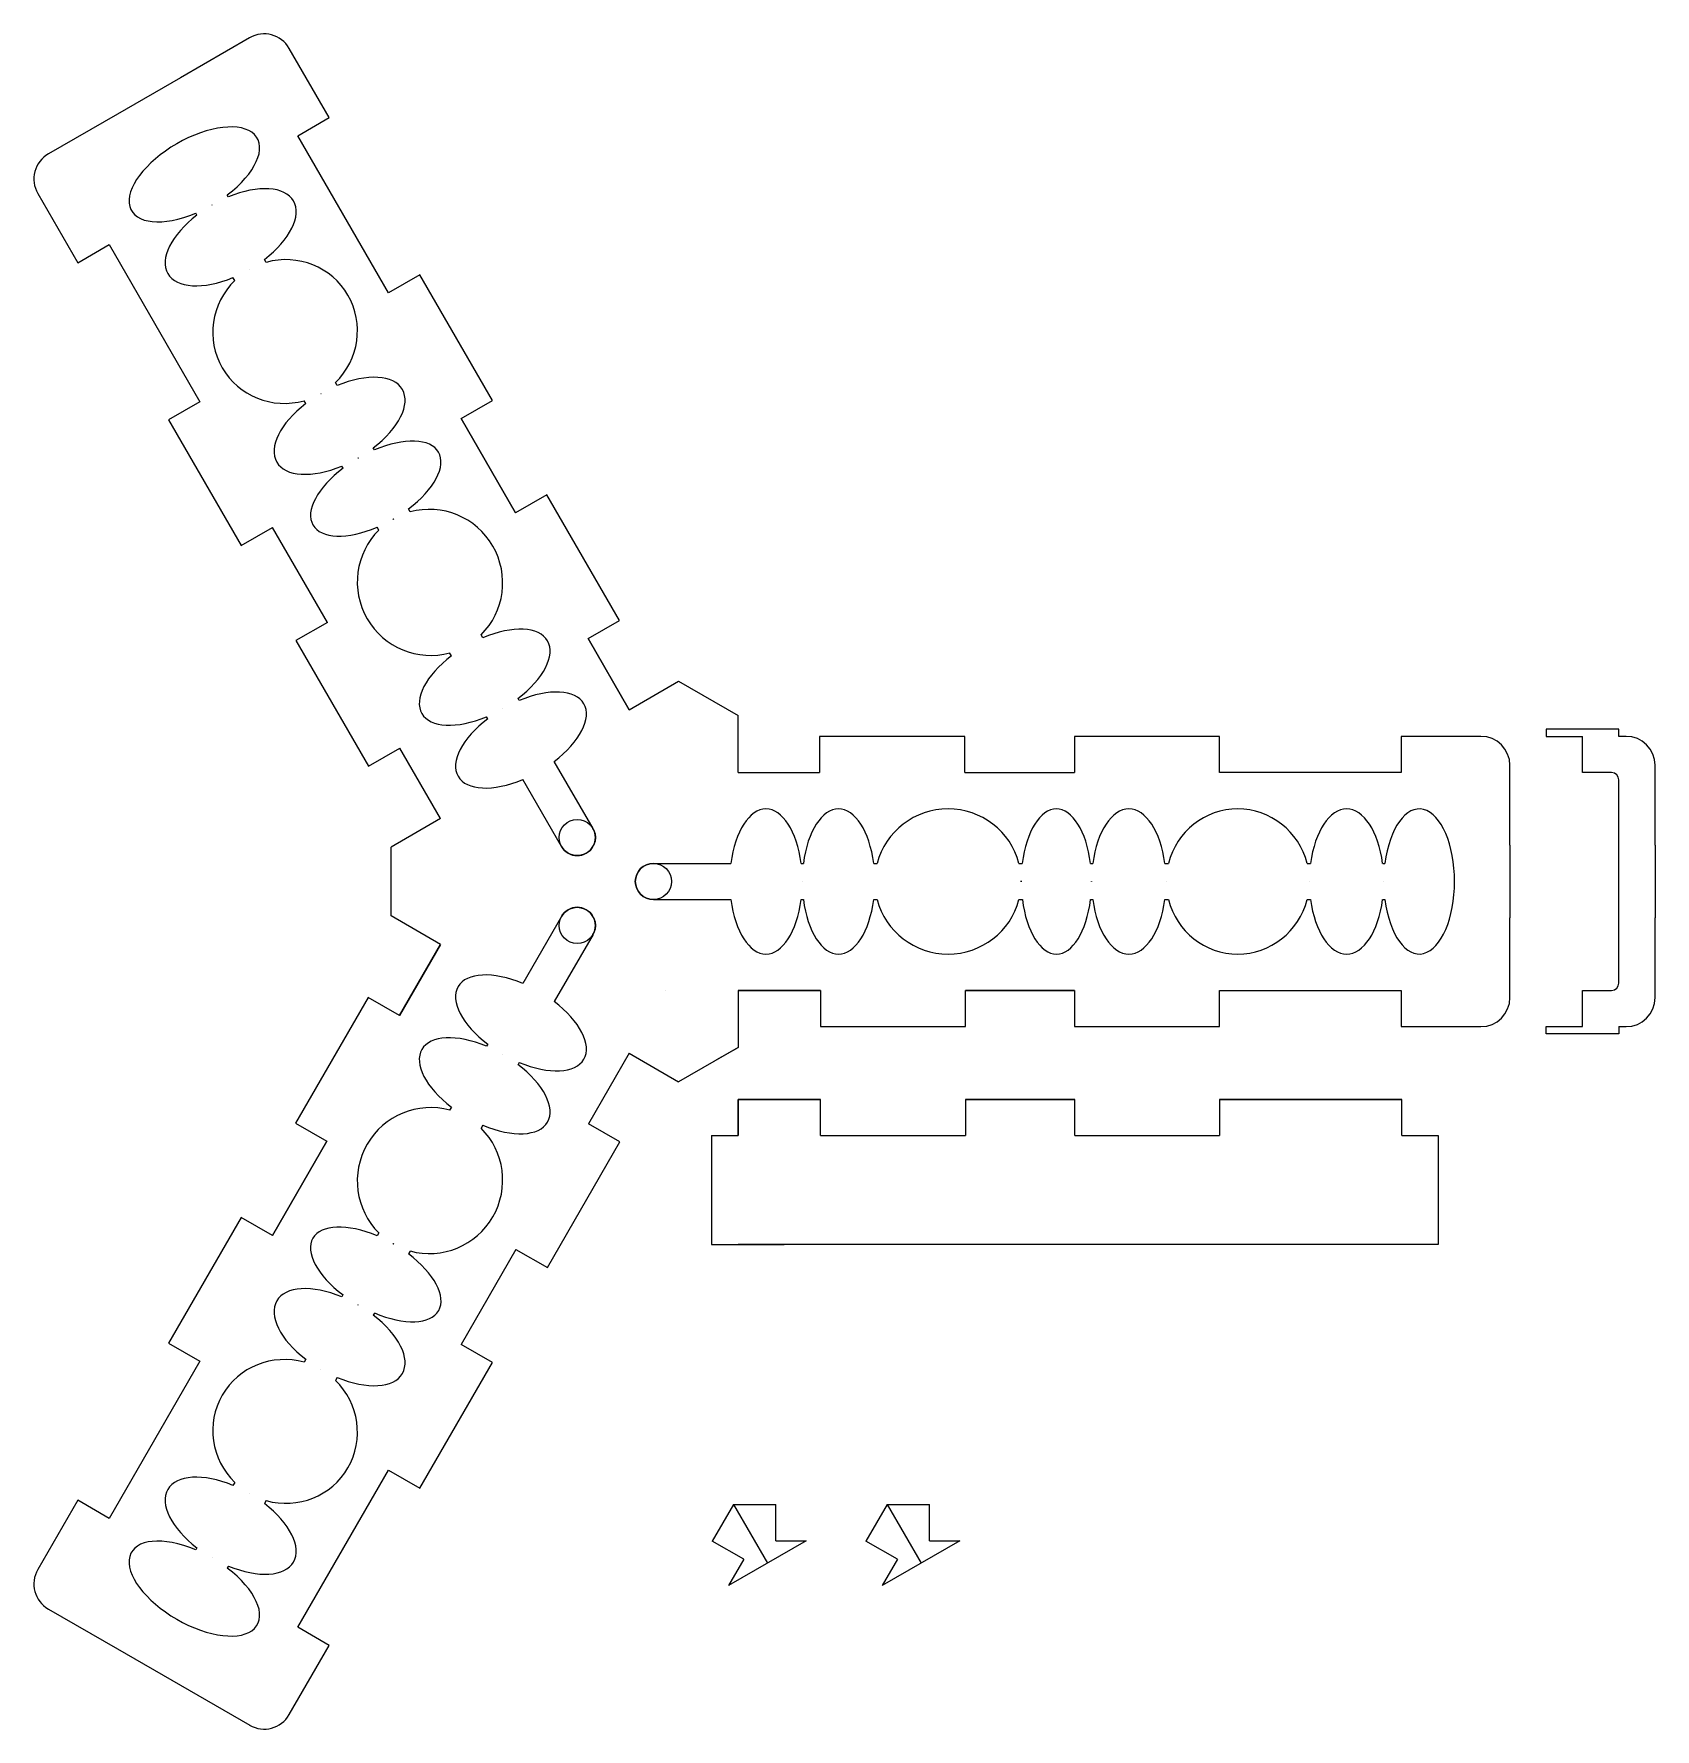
# Model space of a CAD drawing. Header units: centimetres. Extents: x -7.8 to 14.5, y -11.7 to 11.7.
import ezdxf

# ---------------------------------------------------------------- set-up
doc = ezdxf.new("R2010")
doc.units = ezdxf.units.CM
doc.layers.get('0').update_dxf_attribs({"linetype": 'CONTINUOUS'})

msp = doc.modelspace()

# ---------------------------------------------------------------- linework, layer by layer
for p, q in [((-4.864, 11.625), (-5.817, 11.075)), ((-4.864, 11.625), (-5.817, 11.075)), ((-3.768, 10.526), (-4.318, 11.479)), ((-3.768, 10.526), (-4.318, 11.479)), ((-5.817, 11.075), (-6.683, 10.575)), ((-6.683, 10.575), (-7.637, 10.025)), ((-6.683, 10.575), (-7.637, 10.025)), ((-4.201, 10.276), (-3.768, 10.526)), ((-4.201, 10.276), (-3.768, 10.526)), ((-4.201, 10.276), (-3.768, 10.526)), ((-4.201, 10.276), (-3.768, 10.526)), ((-2.951, 8.111), (-4.201, 10.276)), ((-7.783, 9.48), (-7.232, 8.526)), ((-7.783, 9.48), (-7.232, 8.526)), ((-5.157, 9.432), (-5.173, 9.459)), ((-5.59, 9.182), (-5.606, 9.209)), ((-7.232, 8.526), (-6.799, 8.776)), ((-7.232, 8.526), (-6.799, 8.776)), ((-6.799, 8.776), (-5.549, 6.611)), ((-4.636, 8.53), (-4.66, 8.572)), ((-5.069, 8.28), (-5.093, 8.322)), ((-2.518, 8.361), (-2.951, 8.111)), ((-2.518, 8.361), (-2.951, 8.111)), ((-1.518, 6.629), (-2.518, 8.361)), ((-1.518, 6.629), (-2.518, 8.361)), ((-3.657, 6.834), (-3.681, 6.875)), ((-5.549, 6.611), (-5.982, 6.361)), ((-5.549, 6.611), (-5.982, 6.361)), ((-4.09, 6.584), (-4.114, 6.625)), ((-1.951, 6.379), (-1.518, 6.629)), ((-1.951, 6.379), (-1.518, 6.629)), ((-5.982, 6.361), (-4.982, 4.629)), ((-5.982, 6.361), (-4.982, 4.629)), ((-1.951, 6.379), (-1.201, 5.08)), ((-1.201, 5.08), (-1.951, 6.379)), ((-1.201, 5.08), (-1.951, 6.379)), ((-1.951, 6.379), (-1.201, 5.08)), ((-3.145, 5.947), (-3.16, 5.974)), ((-3.577, 5.696), (-3.593, 5.724)), ((-0.768, 5.33), (-1.201, 5.08)), ((-0.768, 5.33), (-1.201, 5.08)), ((0.232, 3.598), (-0.768, 5.33)), ((0.232, 3.598), (-0.768, 5.33)), ((-2.883, 4.994), (-2.884, 4.994)), ((-2.651, 5.092), (-2.675, 5.133)), ((-4.982, 4.629), (-4.549, 4.879)), ((-4.982, 4.629), (-4.549, 4.879)), ((-3.793, 3.57), (-4.549, 4.879)), ((-3.793, 3.57), (-4.549, 4.879)), ((-3.084, 4.842), (-3.107, 4.882)), ((-3.793, 3.57), (-4.226, 3.32)), ((-3.793, 3.57), (-4.226, 3.32)), ((-0.201, 3.348), (0.232, 3.598)), ((-0.201, 3.348), (0.232, 3.598)), ((-4.226, 3.32), (-3.226, 1.588)), ((-4.226, 3.32), (-3.226, 1.588)), ((-1.651, 3.359), (-1.675, 3.4)), ((0.366, 2.366), (-0.201, 3.348)), ((-0.201, 3.348), (0.366, 2.366)), ((0.366, 2.366), (-0.201, 3.348)), ((-0.201, 3.348), (0.366, 2.366)), ((-2.084, 3.109), (-2.108, 3.15)), ((0.366, 2.366), (1.047, 2.759)), ((1.047, 2.759), (1.866, 2.287)), ((-1.151, 2.493), (-1.166, 2.52)), ((-1.584, 2.243), (-1.599, 2.27)), ((1.866, 1.5), (1.866, 2.287)), ((4.988, 2), (2.988, 2)), ((2.988, 2), (2.988, 1.5)), ((4.988, 2), (2.988, 2)), ((2.988, 2), (2.988, 1.5)), ((4.988, 1.5), (4.988, 2)), ((4.988, 1.5), (4.988, 2)), ((8.5, 2), (6.5, 2)), ((6.5, 2), (6.5, 1.5)), ((8.5, 2), (6.5, 2)), ((6.5, 2), (6.5, 1.5)), ((8.5, 1.5), (8.5, 2)), ((8.5, 1.5), (8.5, 2)), ((11, 2), (11, 1.5)), ((12.101, 2), (11, 2)), ((12.101, 2), (11, 2)), ((11, 2), (11, 1.5)), ((14, 2.1), (13, 2.1)), ((13, 2.1), (13, 2)), ((13, 2), (13.5, 2)), ((13.5, 1.5), (13.5, 2)), ((14, 2), (14, 2.1)), ((14.101, 2), (14, 2)), ((-3.226, 1.588), (-2.793, 1.838)), ((-3.226, 1.588), (-2.793, 1.838)), ((-2.232, 0.866), (-2.793, 1.838)), ((-2.232, 0.866), (-2.793, 1.838)), ((-0.133, 0.731), (-0.666, 1.654)), ((-0.567, 0.481), (-1.099, 1.404)), ((1.866, 1.5), (1.866, 1.5)), ((1.866, 1.5), (2.988, 1.5)), ((1.866, 1.5), (1.866, 1.5)), ((1.866, 1.5), (2.988, 1.5)), ((1.866, 1.5), (1.866, 1.5)), ((1.866, 1.5), (1.866, 1.5)), ((4.988, 1.5), (6.5, 1.5)), ((4.988, 1.5), (6.5, 1.5)), ((11, 1.5), (8.5, 1.5)), ((12.5, 0.5), (12.5, 1.601)), ((12.5, 0.5), (12.5, 1.601)), ((12.5, 0.5), (12.5, 1.601)), ((13.9, 1.5), (13.5, 1.5)), ((14.5, 0.5), (14.5, 1.601)), ((14, -1.4), (14, 1.4)), ((-2.232, 0.866), (-2.913, 0.473)), ((-2.232, 0.866), (-2.232, 0.866)), ((-2.232, 0.866), (-2.232, 0.866)), ((-2.913, -0.473), (-2.913, 0.473)), ((12.5, 0.5), (12.5, -0.5)), ((14.5, 0.5), (14.5, -0.5)), ((0.7, 0.25), (1.766, 0.25)), ((2.734, 0.25), (2.766, 0.25)), ((3.734, 0.25), (3.782, 0.25)), ((5.735, 0.25), (5.782, 0.25)), ((6.721, 0.25), (6.753, 0.25)), ((7.747, 0.25), (7.794, 0.25)), ((9.706, 0.25), (9.753, 0.25)), ((10.747, 0.25), (10.778, 0.25)), ((5.767, 0), (5.767, 0)), ((0.7, -0.25), (1.766, -0.25)), ((2.734, -0.25), (2.766, -0.25)), ((3.734, -0.25), (3.782, -0.25)), ((5.735, -0.25), (5.783, -0.25)), ((6.722, -0.25), (6.753, -0.25)), ((7.747, -0.25), (7.794, -0.25)), ((9.706, -0.25), (9.753, -0.25)), ((10.747, -0.25), (10.778, -0.25)), ((-2.232, -0.866), (-2.913, -0.473)), ((-0.567, -0.481), (-1.099, -1.404)), ((12.5, -1.6), (12.5, -0.5)), ((12.5, -1.6), (12.5, -0.5)), ((14.5, -1.6), (14.5, -0.5)), ((-2.232, -0.866), (-2.799, -1.848)), ((-2.799, -1.848), (-2.232, -0.866)), ((-2.232, -0.866), (-2.799, -1.848)), ((-2.799, -1.848), (-2.232, -0.866)), ((-0.133, -0.731), (-0.666, -1.654)), ((-3.232, -1.598), (-4.232, -3.33)), ((-3.232, -1.598), (-4.232, -3.33)), ((-2.799, -1.848), (-3.232, -1.598)), ((-2.799, -1.848), (-3.232, -1.598)), ((0.866, -1.5), (0.866, -1.5)), ((0.866, -1.5), (0.866, -1.5)), ((0.866, -1.5), (0.866, -1.5)), ((0.866, -1.5), (0.866, -1.5)), ((0.866, -1.5), (0.866, -1.5)), ((0.866, -1.5), (0.866, -1.5)), ((1.866, -1.5), (3, -1.5)), ((3, -1.5), (1.866, -1.5)), ((1.866, -1.5), (3, -1.5)), ((3, -1.5), (1.866, -1.5)), ((1.866, -1.5), (1.866, -2.287)), ((3, -1.5), (3, -2)), ((3, -1.5), (3, -2)), ((5, -1.5), (6.5, -1.5)), ((5, -2), (5, -1.5)), ((6.5, -1.5), (5, -1.5)), ((6.5, -1.5), (5, -1.5)), ((5, -2), (5, -1.5)), ((5, -1.5), (6.5, -1.5)), ((6.5, -1.5), (6.5, -2)), ((6.5, -1.5), (6.5, -2)), ((8.5, -2), (8.5, -1.5)), ((8.5, -2), (8.5, -1.5)), ((8.5, -1.5), (11, -1.5)), ((11, -1.5), (11, -2)), ((11, -1.5), (11, -2)), ((11, -1.5), (11, -2)), ((11, -1.5), (11, -2)), ((11, -1.5), (11, -2)), ((13.5, -2), (13.5, -1.5)), ((13.5, -1.5), (13.9, -1.5)), ((3, -2), (5, -2)), ((3, -2), (5, -2)), ((6.5, -2), (8.5, -2)), ((6.5, -2), (8.5, -2)), ((11, -2), (12.1, -2)), ((11, -2), (12.1, -2)), ((13, -2), (13.5, -2)), ((13, -2.1), (13, -2)), ((14, -2.1), (13, -2.1)), ((14, -2), (14.1, -2)), ((14, -2), (14, -2.1)), ((-1.584, -2.243), (-1.599, -2.27)), ((1.866, -2.287), (1.047, -2.759)), ((1.574, -2.455), (1.866, -2.287)), ((-1.151, -2.493), (-1.166, -2.52)), ((0.366, -2.366), (-0.195, -3.337)), ((0.366, -2.366), (-0.195, -3.338)), ((0.366, -2.366), (0.366, -2.366)), ((0.366, -2.366), (0.366, -2.366)), ((0.366, -2.366), (1.047, -2.759)), ((0.366, -2.366), (0.366, -2.366)), ((3, -3.002), (1.866, -3.002)), ((1.866, -3.002), (1.866, -3.502)), ((1.866, -3.002), (3, -3.002)), ((1.866, -3.502), (1.866, -3.002)), ((3, -3.502), (3, -3.002)), ((6.507, -3.002), (5, -3.002)), ((5, -3.002), (5, -3.502)), ((5, -3.002), (6.507, -3.002)), ((6.507, -3.502), (6.507, -3.002)), ((11.01, -3.002), (8.5, -3.002)), ((8.5, -3.002), (8.5, -3.502)), ((8.5, -3.002), (11.01, -3.002)), ((11.01, -3.502), (11.01, -3.002)), ((-2.084, -3.109), (-2.108, -3.15)), ((-4.232, -3.33), (-3.799, -3.58)), ((-4.232, -3.33), (-3.799, -3.58)), ((-1.651, -3.359), (-1.675, -3.4)), ((0.238, -3.588), (-0.195, -3.337)), ((0.238, -3.588), (-0.195, -3.338)), ((1.5, -3.5), (1.5, -4.5)), ((1.5, -3.5), (1.866, -3.502)), ((3, -3.502), (5, -3.502)), ((6.507, -3.502), (8.5, -3.502)), ((11.01, -3.502), (11.51, -3.502)), ((11.51, -3.502), (11.51, -5.002)), ((-4.549, -4.879), (-3.799, -3.58)), ((-3.799, -3.58), (-4.549, -4.879)), ((-3.799, -3.58), (-4.549, -4.879)), ((-4.549, -4.879), (-3.799, -3.58)), ((-0.762, -5.32), (0.238, -3.588)), ((-0.762, -5.32), (0.238, -3.588)), ((-4.982, -4.629), (-5.982, -6.361)), ((-4.982, -4.629), (-5.982, -6.361)), ((-4.549, -4.879), (-4.982, -4.629)), ((-4.549, -4.879), (-4.982, -4.629)), ((1.5, -4.5), (1.5, -5)), ((-3.084, -4.842), (-3.108, -4.883)), ((-2.883, -4.994), (-2.884, -4.994)), ((-2.651, -5.092), (-2.674, -5.132)), ((-1.195, -5.07), (-1.951, -6.379)), ((-1.195, -5.07), (-1.951, -6.379)), ((-1.195, -5.07), (-0.762, -5.32)), ((-1.195, -5.07), (-0.762, -5.32)), ((1.5, -5), (2.5, -5)), ((1.866, -5.002), (1.866, -5)), ((11.51, -5.002), (1.866, -5.002)), ((-3.578, -5.697), (-3.593, -5.724)), ((-3.144, -5.946), (-3.16, -5.974)), ((-5.982, -6.361), (-5.549, -6.611)), ((-5.982, -6.361), (-5.549, -6.611)), ((-1.518, -6.629), (-1.951, -6.379)), ((-1.518, -6.629), (-1.951, -6.379)), ((-5.549, -6.611), (-6.799, -8.776)), ((-4.09, -6.584), (-4.114, -6.625)), ((-2.518, -8.361), (-1.518, -6.629)), ((-2.518, -8.361), (-1.518, -6.629)), ((-3.657, -6.834), (-3.681, -6.875)), ((-4.201, -10.276), (-2.951, -8.111)), ((-2.951, -8.111), (-2.518, -8.361)), ((-2.951, -8.111), (-2.518, -8.361)), ((-5.069, -8.28), (-5.093, -8.322)), ((-7.232, -8.526), (-7.782, -9.479)), ((-7.232, -8.526), (-7.782, -9.479)), ((-6.799, -8.776), (-7.232, -8.526)), ((-6.799, -8.776), (-7.232, -8.526)), ((-6.799, -8.776), (-7.232, -8.526)), ((-6.799, -8.776), (-7.232, -8.526)), ((-4.636, -8.53), (-4.66, -8.572)), ((1.803, -8.583), (1.511, -9.088)), ((1.803, -8.583), (2.387, -8.583)), ((1.803, -8.583), (2.269, -9.391)), ((2.387, -9.083), (2.387, -8.583)), ((3.92, -8.583), (3.628, -9.088)), ((3.92, -8.583), (4.504, -8.583)), ((3.92, -8.583), (4.387, -9.391)), ((4.504, -9.083), (4.504, -8.583)), ((1.944, -9.338), (1.511, -9.088)), ((2.803, -9.083), (1.736, -9.699)), ((2.387, -9.083), (2.803, -9.083)), ((4.061, -9.338), (3.628, -9.088)), ((4.92, -9.083), (3.853, -9.699)), ((4.504, -9.083), (4.92, -9.083)), ((-5.59, -9.182), (-5.606, -9.209)), ((1.944, -9.338), (1.736, -9.699)), ((4.061, -9.338), (3.853, -9.699)), ((-5.157, -9.432), (-5.173, -9.459)), ((-7.636, -10.025), (-6.683, -10.575)), ((-7.636, -10.025), (-6.683, -10.575)), ((-3.768, -10.526), (-4.201, -10.276)), ((-3.768, -10.526), (-4.201, -10.276)), ((-6.683, -10.575), (-5.817, -11.075)), ((-4.318, -11.48), (-3.768, -10.526)), ((-4.318, -11.48), (-3.768, -10.526)), ((-5.817, -11.075), (-4.863, -11.626)), ((-5.817, -11.075), (-4.863, -11.626))]:
    msp.add_line(p, q)
for centre in [(-0.35, 0.606), (0.7, 0), (-0.35, -0.606)]:
    msp.add_circle(centre, 0.25)
for centre, radius, start, end in [((-4.664, 11.279), 0.4, 30, 120), ((-4.664, 11.279), 0.4, 30, 120), ((-7.437, 9.679), 0.399, 120, 210), ((-7.437, 9.679), 0.399, 120, 210), ((12.101, 1.601), 0.399, 0, 90), ((12.101, 1.601), 0.399, 0, 90), ((14.101, 1.601), 0.399, 0, 90), ((13.9, 1.4), 0.1, 0, 90), ((-0.35, 0.606), 0.25, -150, 30), ((0.7, 0), 0.25, 90, 270), ((-0.35, -0.606), 0.25, -30, 150), ((13.9, -1.4), 0.1, -90, 0), ((12.1, -1.6), 0.4, 270, 360), ((12.1, -1.6), 0.4, 270, 360), ((14.1, -1.6), 0.4, 270, 360), ((-7.436, -9.679), 0.4, 150, 240), ((-7.436, -9.679), 0.4, 150, 240), ((-4.664, -11.28), 0.399, 240, 330), ((-4.664, -11.28), 0.399, 240, 330)]:
    msp.add_arc(centre, radius, start, end)
for centre, major_axis, ratio, start_param, end_param in [((-5.625, 9.743), (-0.866, -0.5), 0.487159, 1.823478, 7.601301), ((-5.125, 8.877), (-0.866, -0.5), 0.512841, 1.823477, 4.459708), ((-5.125, 8.877), (-0.866, -0.5), 0.512841, 4.965069, 7.6013), ((-5.125, 8.877), (-0.866, -0.5), 0.512841, 4.711963, 4.712389), ((-5.625, 9.743), (-0.866, -0.5), 0.487159, 1.570796, 1.571514), ((-4.375, 7.578), (-0.866, -0.5), 0.987159, 1.823477, 4.459708), ((-4.375, 7.578), (-0.866, -0.5), 0.987159, 4.711871, 4.712389), ((-5.125, 8.877), (-0.866, -0.5), 0.512841, 1.570796, 1.571512), ((-4.375, 7.578), (-0.866, -0.5), 0.987159, 4.96507, 7.601301), ((-3.625, 6.279), (-0.866, -0.5), 0.512841, 1.823477, 4.459708), ((-3.625, 6.279), (-0.866, -0.5), 0.512841, 4.96507, 7.601301), ((-3.625, 6.279), (-0.866, -0.5), 0.512841, 4.71176, 4.712389), ((-4.375, 7.578), (-0.866, -0.5), 0.987159, 1.570796, 1.571868), ((-3.126, 5.414), (-0.865, -0.502), 0.485093, 1.822475, 4.458706), ((-3.126, 5.414), (-0.865, -0.502), 0.485093, 4.964068, 7.600299), ((-3.625, 6.279), (-0.866, -0.5), 0.512841, 1.569728, 1.575023), ((-3.126, 5.414), (-0.865, -0.502), 0.485093, 4.707213, 4.712431), ((-2.379, 4.121), (0.504, -0.873), 0.991602, 0.252671, 2.888921), ((-2.379, 4.121), (0.504, -0.873), 0.991602, 3.135178, 3.150124), ((-3.126, 5.414), (-0.865, -0.502), 0.485093, 1.561192, 1.576212), ((-2.379, 4.121), (0.504, -0.873), 0.991602, 3.394264, 6.030514), ((-1.625, 2.815), (-0.866, -0.5), 0.5, 1.823477, 4.459708), ((-1.625, 2.815), (-0.866, -0.5), 0.5, 4.96507, 7.601301), ((-1.125, 1.949), (-0.866, -0.5), 0.5, 1.823477, 4.459708), ((-1.125, 1.949), (-0.866, -0.5), 0.5, 4.71197, 4.712389), ((-1.625, 2.815), (-0.866, -0.5), 0.5, 1.570796, 1.571515), ((-1.125, 1.949), (-0.866, -0.5), 0.5, 4.965069, 7.601301), ((2.25, 0), (0, 1), 0.5, 4.965069, 7.601301), ((3.25, 0), (0, 1), 0.5, 4.96507, 7.601301), ((4.759, 0), (-1.009, 0), 0.991602, 3.394264, 6.030514), ((6.252, 0), (-0.002, 1), 0.485093, 4.964068, 7.600299), ((7.25, 0), (0, 1), 0.512841, 4.96507, 7.601301), ((8.75, 0), (0, 1), 0.987159, 4.96507, 7.601301), ((10.25, 0), (0, 1), 0.512841, 4.965069, 7.6013), ((11.25, 0), (0, 1), 0.487159, 1.823478, 7.601301), ((6.252, 0), (-0.002, 1), 0.485093, 1.561192, 1.576212), ((4.759, 0), (-1.009, 0), 0.991602, 3.135178, 3.150124), ((7.25, 0), (0, 1), 0.512841, 1.569728, 1.575023), ((6.252, 0), (-0.002, 1), 0.485093, 4.707213, 4.712431), ((3.25, 0), (0, 1), 0.5, 1.570796, 1.571515), ((2.25, 0), (0, 1), 0.5, 4.71197, 4.712389), ((7.25, 0), (0, 1), 0.512841, 4.71176, 4.712389), ((8.75, 0), (0, 1), 0.987159, 1.570796, 1.571868), ((8.75, 0), (0, 1), 0.987159, 4.711871, 4.712389), ((10.25, 0), (0, 1), 0.512841, 1.570796, 1.571512), ((10.25, 0), (0, 1), 0.512841, 4.711963, 4.712389), ((11.25, 0), (0, 1), 0.487159, 1.570796, 1.571514), ((2.25, 0), (0, 1), 0.5, 1.823477, 4.459708), ((3.25, 0), (0, 1), 0.5, 1.823477, 4.459708), ((4.759, 0), (-1.009, 0), 0.991602, 0.252671, 2.888921), ((6.252, 0), (-0.002, 1), 0.485093, 1.822475, 4.458706), ((7.25, 0), (0, 1), 0.512841, 1.823477, 4.459708), ((8.75, 0), (0, 1), 0.987159, 1.823477, 4.459708), ((10.25, 0), (0, 1), 0.512841, 1.823477, 4.459708), ((-1.125, -1.949), (0.866, -0.5), 0.5, 1.823477, 4.459708), ((-1.125, -1.949), (0.866, -0.5), 0.5, 4.965069, 7.601301), ((-1.625, -2.815), (0.866, -0.5), 0.5, 1.823477, 4.459708), ((-1.625, -2.815), (0.866, -0.5), 0.5, 4.96507, 7.601301), ((-1.625, -2.815), (0.866, -0.5), 0.5, 1.570796, 1.571515), ((-1.125, -1.949), (0.866, -0.5), 0.5, 4.71197, 4.712389), ((-2.379, -4.121), (0.504, 0.873), 0.991602, 0.252671, 2.888921), ((-2.379, -4.121), (0.504, 0.873), 0.991602, 3.394264, 6.030514), ((-3.126, -5.414), (0.867, -0.498), 0.485093, 1.822475, 4.458706), ((-3.126, -5.414), (0.867, -0.498), 0.485093, 4.964068, 7.600299), ((-3.126, -5.414), (0.867, -0.498), 0.485093, 1.561192, 1.576212), ((-2.379, -4.121), (0.504, 0.873), 0.991602, 3.135178, 3.150124), ((-3.625, -6.279), (0.866, -0.5), 0.512841, 1.823477, 4.459708), ((-3.126, -5.414), (0.867, -0.498), 0.485093, 4.707213, 4.712431), ((-3.625, -6.279), (0.866, -0.5), 0.512841, 1.569728, 1.575023), ((-3.625, -6.279), (0.866, -0.5), 0.512841, 4.96507, 7.601301), ((-4.375, -7.578), (0.866, -0.5), 0.987159, 1.823477, 4.459708), ((-4.375, -7.578), (0.866, -0.5), 0.987159, 1.570796, 1.571868), ((-3.625, -6.279), (0.866, -0.5), 0.512841, 4.71176, 4.712389), ((-4.375, -7.578), (0.866, -0.5), 0.987159, 4.96507, 7.601301), ((-5.125, -8.877), (0.866, -0.5), 0.512841, 1.823477, 4.459708), ((-5.125, -8.877), (0.866, -0.5), 0.512841, 4.965069, 7.6013), ((-5.125, -8.877), (0.866, -0.5), 0.512841, 1.570796, 1.571512), ((-4.375, -7.578), (0.866, -0.5), 0.987159, 4.711871, 4.712389), ((-5.625, -9.743), (0.866, -0.5), 0.487159, 1.823478, 7.601301), ((-5.625, -9.743), (0.866, -0.5), 0.487159, 1.570796, 1.571514), ((-5.125, -8.877), (0.866, -0.5), 0.512841, 4.711963, 4.712389)]:
    msp.add_ellipse(centre, major_axis=major_axis, ratio=ratio, start_param=start_param, end_param=end_param)

doc.saveas('drawing.dxf')
